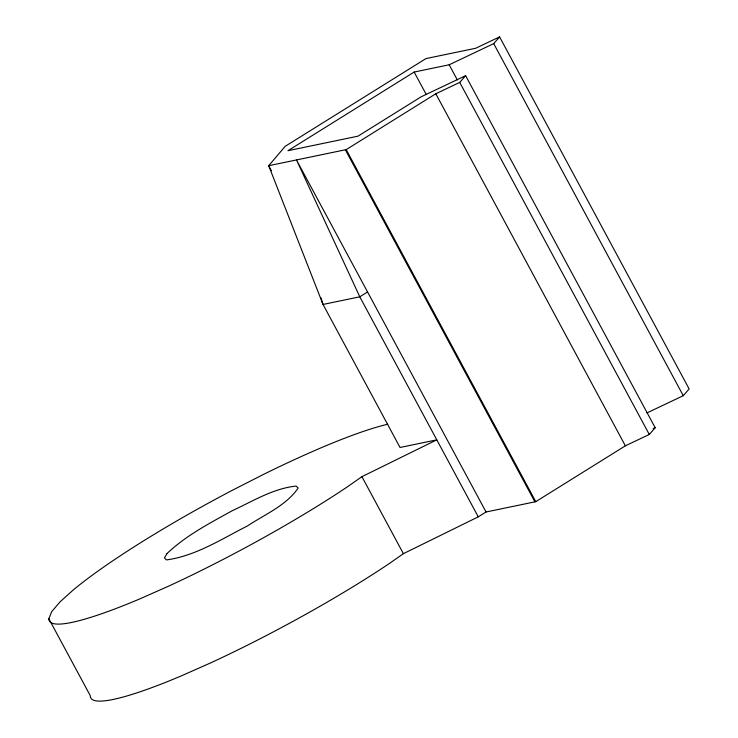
<?xml version="1.0" encoding="UTF-8"?>
<svg xmlns="http://www.w3.org/2000/svg" width="738" height="738" viewBox="0 0 738 738"><rect width="100%" height="100%" fill="white"/><g stroke="black" fill="none" stroke-linecap="round" stroke-linejoin="round"><path stroke-width="1.11" d="M647.023 412.893L683.268 395.688L689.154 388.954L499.598 36.9L493.704 43.625L449.174 64.778L414.156 72.047L287.949 150.709L357.995 136.161L421.103 96.826L465.623 75.682L655.187 427.736L649.292 434.461L625.363 445.826L535.779 501.665L486.047 511.997L478.261 516.849L403.391 553.675L389.581 563.352A206.668 28.404 -28.3 0 1 209.776 663.296L180.994 676.026A206.668 28.404 -28.3 0 1 90.313 695.759L48.846 618.748L51.725 611.645L60.064 601.848L73.606 589.662A206.668 28.404 -28.3 0 1 231.944 490.484L263.614 474.35A206.668 28.404 -28.3 0 1 387.754 424.23M48.846 618.748A206.668 28.404 -28.3 0 0 139.528 599.016L168.31 586.286A206.668 28.404 -28.3 0 0 348.115 486.342L361.924 476.665L436.795 439.839L400.033 447.477L323.023 304.453L268.706 165.709L346.214 149.611L435.807 93.772L459.728 82.407L465.623 75.682M367.57 291.962L359.784 296.814L323.023 304.453L320.975 297.857M499.598 36.9L475.669 48.265L425.937 58.597L285.163 146.336L268.706 165.709L271.418 170.755M653.121 428.723L655.187 427.736M493.704 43.625L683.268 395.688M459.728 82.407L649.292 434.461M449.174 64.778L457.375 79.99M435.807 93.772L625.363 445.826M414.156 72.047L426.177 94.372M346.214 149.611L535.779 501.665M345.347 149.796L534.912 501.849M486.047 511.997L296.482 159.943L359.784 296.814L478.261 516.849M361.924 476.665L403.391 553.675M167.065 553.5L164.445 557.919L166.474 559.911C195.745 555.945 221.575 539.044 247.516 525.908C264.85 514.404 286.086 505.622 298.17 488.058L296.141 486.074C273.272 488.418 252.949 501.148 232.433 510.613C209.684 523.233 186.059 535.437 167.065 553.5"/></g></svg>
